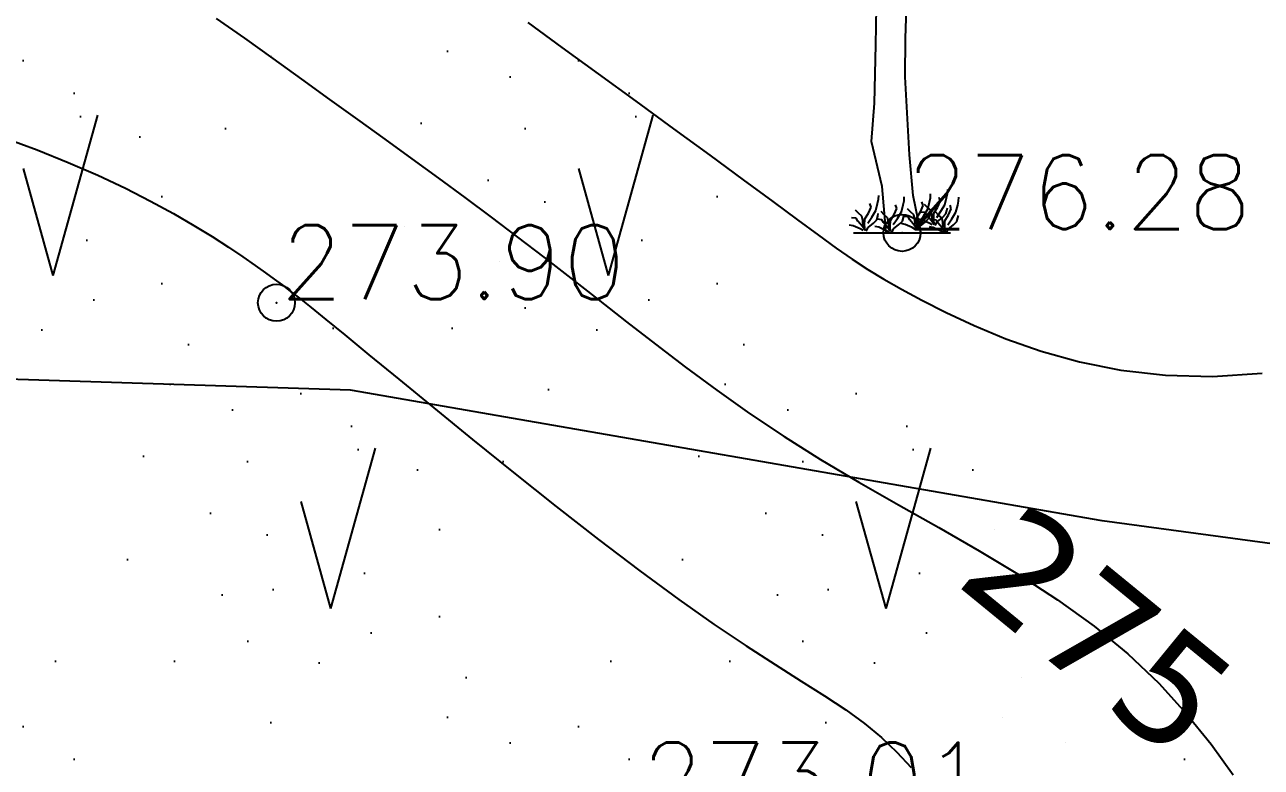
# Model space of a CAD drawing. Header units: millimetres. Extents: x 524954 to 526204, y 9523489 to 9524010.
# Drawn here: x 525614.62 to 525631.32, y 9523640.36 to 9523650.4 of the extents above; entities that cross this region are included whole.
import ezdxf
from ezdxf.enums import TextEntityAlignment as Align

# ---------------------------------------------------------------- set-up
doc = ezdxf.new("R2010")
doc.units = ezdxf.units.MM
doc.header["$PDMODE"] = 32
doc.header["$PDSIZE"] = 0.5
doc.linetypes.add('ACAD_ISO12W100', pattern=[21, 12, -3, 0, -3, 0, -3])
doc.linetypes.add('CACHE2', pattern=[4.7625, 3.175, -1.5875])
for name, color, linetype in [('Arbre', 34, 'ACAD_ISO12W100'), ('CN_02_00', 4, 'Continuous'), ('CN_05_00', 6, 'Continuous'), ('Cotation Courbes de niveau', 7, 'Continuous'), ('PLUME_4', 3, 'Continuous'), ('TopoAlt', 3, 'Continuous'), ('TOPOJIS', 7, 'Continuous'), ('Végétation_Plantation', 70, 'Continuous')]:
    doc.layers.add(name, color=color, linetype=linetype)
doc.styles.add('Simplex 1.0', font='Simplex.shx', dxfattribs={"width": 0.99, "height": 1})
doc.styles.add('Verdana 1.0', font='verdana.ttf', dxfattribs={"width": 0.99, "height": 1})
pattern_1 = [(74.475889, (0, 0), (-3.750000001, 13.500000005), [2.25, -11.761156275]), (74.475889, (3.75, 4.5), (-3.750000001, 13.500000005), [2.25, -11.761156275]), (74.475889, (7.5, 9), (-3.750000001, 13.500000005), [2.25, -11.761156275]), (105.524111, (0, 0), (-7.500000003, 4e-10), [1.5, -12.511156275]), (105.524111, (3.75, 4.5), (-7.500000003, 4e-10), [1.5, -12.511156275]), (105.524111, (7.5, 9), (-7.500000003, 4e-10), [1.5, -12.511156275]), (0, (0.453, 0.484), (3.75, 4.5), [0, -7.5]), (0, (1.468, 1.072), (3.75, 4.5), [0, -7.5]), (0, (1.1713, 1.8804), (3.75, 4.5), [0, -7.5]), (0, (2.327, 1.9907), (3.75, 4.5), [0, -7.5]), (0, (1.64, 3.7912), (3.75, 4.5), [0, -7.5]), (0, (0.3684, 2.1545), (3.75, 4.5), [0, -7.5]), (0, (0.281, 2.4684), (3.75, 4.5), [0, -7.5]), (0, (0.0314, 3.7912), (3.75, 4.5), [0, -7.5]), (0, (-0.7807, 0.2634), (3.75, 4.5), [0, -7.5]), (0, (-0.8588, 0.9984), (3.75, 4.5), [0, -7.5]), (0, (-1.468, 0.19), (3.75, 4.5), [0, -7.5]), (0, (-1.624, 1.2924), (3.75, 4.5), [0, -7.5]), (0, (-1.1242, 1.9905), (3.75, 4.5), [0, -7.5]), (0, (-1.3274, 2.6888), (3.75, 4.5), [0, -7.5]), (0, (-1.9207, 3.5707), (3.75, 4.5), [0, -7.5]), (0, (-0.406, 2.9085), (3.75, 4.5), [0, -7.5]), (0, (-2.53, 2.064), (3.75, 4.5), [0, -7.5]), (0, (-2.7485, 0.6675), (3.75, 4.5), [0, -7.5]), (0, (-1.1235, -0.4347), (3.75, 4.5), [0, -7.5]), (0, (-0.156, -0.7287), (3.75, 4.5), [0, -7.5]), (0, (-0.812, -1.537), (3.75, 4.5), [0, -7.5]), (0, (1.5774, -1.4635), (3.75, 4.5), [0, -7.5]), (0, (0.5466, -0.3245), (3.75, 4.5), [0, -7.5]), (0, (1.468, -0.104), (3.75, 4.5), [0, -7.5])]

# ---------------------------------------------------------------- blocks, each defined once
blk = doc.blocks.new('TCPOINT M')
at = {"color": 0}
blk.add_point((0, 0), dxfattribs=at)
at = {"layer": 'TopoAlt', "style": 'Simplex 1.0', "width": 0.99}
blk.add_attdef('ALT', (0.15, 0.15), '', height=1, dxfattribs=at)
blk = doc.blocks.new('v088')
at = {"linetype": 'Continuous'}
for p, q in [((0.045, 2.625), (0.064, 3.179)), ((-0.352, 2.542), (-0.344, 3.046)), ((-0.373, 1.752), (-0.352, 2.542)), ((0.043, 2.109), (0.045, 2.625)), ((0.102, 1.053), (0.043, 2.109)), ((-0.412, 1.235), (-0.373, 1.752)), ((-0.268, 0.628), (-0.412, 1.235)), ((0.151, 0.506), (0.102, 1.053)), ((-0.213, 0), (-0.268, 0.628)), ((0.256, 0), (0.151, 0.506)), ((-0.654, 0), (0.654, 0))]:
    blk.add_line(p, q, dxfattribs=at)
at = {"color": 3, "linetype": 'Continuous'}
for p, q in [((-0.317, 0.454), (-0.315, 0.507)), ((0.385, 0.474), (0.387, 0.526)), ((0.603, 0.474), (0.615, 0.531)), ((0.615, 0.531), (0.618, 0.584)), ((-0.452, 0.267), (-0.416, 0.349)), ((-0.416, 0.349), (-0.433, 0.399)), ((-0.353, 0.303), (-0.329, 0.397)), ((-0.329, 0.397), (-0.317, 0.454)), ((-0.07, 0.329), (-0.087, 0.38)), ((-0.007, 0.284), (0.017, 0.377)), ((0.017, 0.377), (0.029, 0.435)), ((0.029, 0.435), (0.031, 0.488)), ((0.25, 0.286), (0.286, 0.368)), ((0.286, 0.368), (0.269, 0.418)), ((0.346, 0.341), (0.305, 0.385)), ((0.392, 0.301), (0.346, 0.341)), ((0.349, 0.322), (0.373, 0.416)), ((0.373, 0.416), (0.385, 0.474)), ((0.43, 0.264), (0.481, 0.344)), ((0.481, 0.344), (0.517, 0.426)), ((0.517, 0.426), (0.5, 0.476)), ((0.524, 0.291), (0.579, 0.38)), ((0.579, 0.38), (0.603, 0.474)), ((0.606, 0.303), (0.613, 0.337)), ((0.666, 0.325), (0.649, 0.375)), ((0.728, 0.279), (0.752, 0.373)), ((0.752, 0.373), (0.765, 0.43)), ((0.765, 0.43), (0.767, 0.483)), ((-0.618, 0.197), (-0.683, 0.202)), ((-0.587, 0.264), (-0.627, 0.308)), ((-0.596, 0.159), (-0.618, 0.197)), ((-0.541, 0.224), (-0.587, 0.264)), ((-0.529, 0.166), (-0.541, 0.224)), ((-0.505, 0.106), (-0.502, 0.188)), ((-0.502, 0.188), (-0.452, 0.267)), ((-0.464, 0.132), (-0.409, 0.214)), ((-0.409, 0.214), (-0.353, 0.303)), ((-0.387, 0.132), (-0.341, 0.178)), ((-0.341, 0.178), (-0.327, 0.226)), ((-0.272, 0.178), (-0.337, 0.183)), ((-0.327, 0.226), (-0.32, 0.26)), ((-0.24, 0.245), (-0.281, 0.288)), ((-0.25, 0.139), (-0.272, 0.178)), ((-0.195, 0.204), (-0.24, 0.245)), ((-0.183, 0.147), (-0.195, 0.204)), ((-0.159, 0.087), (-0.156, 0.168)), ((-0.156, 0.168), (-0.106, 0.248)), ((-0.118, 0.113), (-0.063, 0.195)), ((-0.106, 0.248), (-0.07, 0.329)), ((-0.063, 0.195), (-0.007, 0.284)), ((0.005, 0.159), (0.019, 0.207)), ((0.019, 0.207), (0.026, 0.24)), ((0.084, 0.216), (0.019, 0.221)), ((0.115, 0.284), (0.075, 0.327)), ((0.106, 0.178), (0.084, 0.216)), ((0.166, 0.106), (0.106, 0.178)), ((0.161, 0.243), (0.115, 0.284)), ((0.173, 0.185), (0.161, 0.243)), ((0.178, 0.118), (0.173, 0.185)), ((0.197, 0.125), (0.2, 0.207)), ((0.2, 0.207), (0.25, 0.286)), ((0.272, 0.173), (0.221, 0.183)), ((0.238, 0.151), (0.293, 0.233)), ((0.315, 0.274), (0.25, 0.279)), ((0.365, 0.13), (0.272, 0.173)), ((0.293, 0.233), (0.349, 0.322)), ((0.337, 0.236), (0.315, 0.274)), ((0.315, 0.151), (0.361, 0.197)), ((0.397, 0.163), (0.337, 0.236)), ((0.361, 0.197), (0.375, 0.245)), ((0.375, 0.245), (0.382, 0.279)), ((0.404, 0.243), (0.392, 0.301)), ((0.464, 0.173), (0.399, 0.178)), ((0.409, 0.175), (0.404, 0.243)), ((0.428, 0.183), (0.43, 0.264)), ((0.433, 0.113), (0.428, 0.183)), ((0.495, 0.24), (0.454, 0.284)), ((0.486, 0.135), (0.464, 0.173)), ((0.469, 0.209), (0.524, 0.291)), ((0.474, 0.149), (0.546, 0.209)), ((0.541, 0.2), (0.495, 0.24)), ((0.553, 0.142), (0.541, 0.2)), ((0.546, 0.209), (0.591, 0.255)), ((0.579, 0.163), (0.63, 0.243)), ((0.591, 0.255), (0.606, 0.303)), ((0.618, 0.108), (0.673, 0.19)), ((0.63, 0.243), (0.666, 0.325)), ((0.673, 0.19), (0.728, 0.279)), ((0.74, 0.154), (0.755, 0.202)), ((0.755, 0.202), (0.762, 0.236)), ((-0.661, 0.096), (-0.712, 0.106)), ((-0.567, 0.053), (-0.661, 0.096)), ((-0.536, 0.087), (-0.596, 0.159)), ((-0.527, 0.031), (-0.567, 0.053)), ((-0.5, 0.031), (-0.536, 0.087)), ((-0.524, 0.099), (-0.529, 0.166)), ((-0.5, 0.036), (-0.505, 0.106)), ((-0.483, 0.022), (-0.459, 0.072)), ((-0.459, 0.072), (-0.387, 0.132)), ((-0.315, 0.077), (-0.365, 0.087)), ((-0.221, 0.034), (-0.315, 0.077)), ((-0.19, 0.067), (-0.25, 0.139)), ((-0.18, 0.012), (-0.221, 0.034)), ((-0.154, 0.012), (-0.19, 0.067)), ((-0.178, 0.079), (-0.183, 0.147)), ((-0.154, 0.017), (-0.159, 0.087)), ((-0.137, 0.002), (-0.113, 0.053)), ((-0.113, 0.053), (-0.041, 0.113)), ((-0.041, 0.113), (0.005, 0.159)), ((0.041, 0.115), (-0.01, 0.125)), ((0.135, 0.072), (0.041, 0.115)), ((0.175, 0.05), (0.135, 0.072)), ((0.202, 0.05), (0.166, 0.106)), ((0.202, 0.055), (0.197, 0.125)), ((0.219, 0.041), (0.243, 0.091)), ((0.243, 0.091), (0.315, 0.151)), ((0.406, 0.108), (0.365, 0.13)), ((0.421, 0.072), (0.37, 0.082)), ((0.433, 0.108), (0.397, 0.163)), ((0.514, 0.029), (0.421, 0.072)), ((0.45, 0.099), (0.474, 0.149)), ((0.546, 0.063), (0.486, 0.135)), ((0.555, 0.007), (0.514, 0.029)), ((0.582, 0.007), (0.546, 0.063)), ((0.558, 0.075), (0.553, 0.142)), ((0.577, 0.082), (0.579, 0.163)), ((0.582, 0.012), (0.577, 0.082)), ((0.599, -0.002), (0.623, 0.048)), ((0.623, 0.048), (0.695, 0.108)), ((0.695, 0.108), (0.74, 0.154))]:
    blk.add_line(p, q, dxfattribs=at)

msp = doc.modelspace()

# ---------------------------------------------------------------- hatches: boundary and pattern name
at = {"layer": 'Végétation_Plantation', "linetype": 'CACHE2', "ltscale": 0.5}
h = msp.add_hatch(dxfattribs=at)
h.set_pattern_fill('BROUSS', color=256, scale=1.5, style=0)
h.set_pattern_definition(pattern_1)
h.paths.add_polyline_path([(525636.508, 9523601.78), (525621.22, 9523601.247), (525618.109, 9523604.442), (525615.887, 9523615.536), (525615.626, 9523622.251), (525613.687, 9523626.185), (525611.435, 9523631.764), (525611.435, 9523637.385), (525611.122, 9523643.467), (525610.49, 9523652.093), (525620.789, 9523652.593), (525624.689, 9523647.401), (525628.189, 9523644.006), (525633.391, 9523640.304), (525636.388, 9523634.459), (525641.002, 9523626.13), (525644.153, 9523616.455), (525639.235, 9523614.496), (525637.62, 9523612.383), (525636.728, 9523605.652)])
h = msp.add_hatch(dxfattribs=at)
h.set_pattern_fill('BROUSS', color=256, scale=1.5, style=0)
h.set_pattern_definition(pattern_1)
edge = h.paths.add_edge_path()
edge.add_line((525603.708, 9523651.917), (525604.316, 9523643.682))
edge.add_line((525604.316, 9523643.682), (525604.258, 9523638.43))
edge.add_line((525604.258, 9523638.43), (525602.189, 9523630.893))
edge.add_line((525602.189, 9523630.893), (525600.46, 9523615.84))
edge.add_line((525600.46, 9523615.84), (525600.246, 9523608.403))
edge.add_line((525600.246, 9523608.403), (525608.91, 9523600.84))
edge.add_line((525608.91, 9523600.84), (525613.364, 9523595.903))
edge.add_line((525613.364, 9523595.903), (525618.862, 9523592.168))
edge.add_line((525618.862, 9523592.168), (525621.565, 9523591.927))
edge.add_line((525621.565, 9523591.927), (525622.564, 9523594.28))
edge.add_line((525622.564, 9523594.28), (525620.711, 9523597.954))
edge.add_line((525620.711, 9523597.954), (525616.544, 9523601.433))
edge.add_line((525616.544, 9523601.433), (525615.815, 9523602.539))
edge.add_line((525615.815, 9523602.539), (525614.269, 9523607.932))
edge.add_line((525614.269, 9523607.932), (525614.127, 9523611.871))
edge.add_line((525614.127, 9523611.871), (525613.362, 9523616.707))
edge.add_line((525613.362, 9523616.707), (525613.37, 9523620.459))
edge.add_line((525613.37, 9523620.459), (525613.416, 9523620.919))
edge.add_line((525613.416, 9523620.919), (525610.77, 9523625.896))
edge.add_line((525610.77, 9523625.896), (525609.551, 9523629.318))
edge.add_line((525609.551, 9523629.318), (525608.776, 9523630.898))
edge.add_line((525608.776, 9523630.898), (525609.025, 9523636.424))
edge.add_line((525609.025, 9523636.424), (525608.54, 9523644.276))
edge.add_line((525608.54, 9523644.276), (525607.714, 9523651.451))
edge.add_line((525607.714, 9523651.451), (525603.758, 9523651.916))

# ---------------------------------------------------------------- linework, layer by layer
at = {"layer": 'CN_02_00', "flags": 128}
for points, elevation in [([(525621.416, 9523650.426), (525621.875, 9523650.092), (525622.367, 9523649.734), (525622.876, 9523649.363), (525623.383, 9523648.993), (525623.872, 9523648.636), (525624.325, 9523648.303), (525624.725, 9523648.009), (525625.06, 9523647.761), (525625.34, 9523647.554), (525625.581, 9523647.379), (525625.798, 9523647.228), (525626.007, 9523647.091), (525626.223, 9523646.959), (525626.461, 9523646.823), (525626.738, 9523646.675), (525627.066, 9523646.509), (525627.445, 9523646.331), (525627.874, 9523646.154), (525628.349, 9523645.987), (525628.868, 9523645.842), (525629.428, 9523645.729), (525630.029, 9523645.66), (525630.666, 9523645.644), (525631.337, 9523645.689)], 276), ([(525614.348, 9523648.871), (525614.787, 9523648.709), (525615.208, 9523648.538), (525615.608, 9523648.363), (525615.98, 9523648.188), (525616.32, 9523648.015), (525616.628, 9523647.847), (525616.906, 9523647.686), (525617.153, 9523647.534), (525617.373, 9523647.392), (525617.564, 9523647.262), (525617.73, 9523647.146), (525617.87, 9523647.046), (525617.988, 9523646.961), (525618.095, 9523646.882), (525618.205, 9523646.799), (525618.331, 9523646.701), (525618.487, 9523646.577), (525618.686, 9523646.416), (525618.942, 9523646.207), (525619.268, 9523645.939), (525619.673, 9523645.606), (525620.144, 9523645.219), (525620.667, 9523644.794), (525621.223, 9523644.345), (525621.796, 9523643.889), (525622.37, 9523643.441), (525622.928, 9523643.016), (525623.453, 9523642.629), (525623.932, 9523642.293), (525624.366, 9523642.003), (525624.757, 9523641.751), (525625.109, 9523641.528), (525625.425, 9523641.327), (525625.709, 9523641.138), (525625.963, 9523640.954), (525626.192, 9523640.767), (525626.399, 9523640.569), (525626.592, 9523640.359)], 274)]:
    msp.add_lwpolyline(points, dxfattribs=dict(at, elevation=elevation))
at = {"layer": 'CN_05_00', "elevation": 275, "flags": 128}
msp.add_lwpolyline([(525617.206, 9523650.482), (525617.586, 9523650.214), (525617.971, 9523649.94), (525618.356, 9523649.664), (525618.738, 9523649.389), (525619.116, 9523649.116), (525619.485, 9523648.849), (525619.849, 9523648.585), (525620.207, 9523648.323), (525620.563, 9523648.061), (525620.918, 9523647.797), (525621.274, 9523647.529), (525621.633, 9523647.255), (525621.997, 9523646.974), (525622.367, 9523646.683), (525622.747, 9523646.385), (525623.138, 9523646.08), (525623.544, 9523645.77), (525623.968, 9523645.458), (525624.411, 9523645.145), (525624.877, 9523644.833), (525625.368, 9523644.523), (525625.886, 9523644.217), (525626.422, 9523643.911), (525626.967, 9523643.603), (525627.514, 9523643.288), (525628.051, 9523642.964), (525628.571, 9523642.626), (525629.065, 9523642.272), (525629.522, 9523641.897), (525629.937, 9523641.501), (525630.31, 9523641.09), (525630.645, 9523640.674), (525630.944, 9523640.263)], dxfattribs=at)
at = {"layer": 'PLUME_4'}
msp.add_lwpolyline([(525713.986, 9523649.383), (525705.083, 9523647.731), (525695.79, 9523644.546), (525695.79, 9523644.546), (525686.279, 9523644.353), (525676.731, 9523644.659), (525667.293, 9523643.469), (525667.293, 9523643.469), (525657.465, 9523640.746), (525647.918, 9523641.052), (525638.796, 9523642.391), (525638.796, 9523642.391), (525629.175, 9523643.694), (525629.175, 9523643.694), (525619.02, 9523645.46), (525609.472, 9523645.765), (525599.353, 9523647.032), (525589.38, 9523646.304), (525578.908, 9523645.54), (525569.324, 9523646.344)], dxfattribs=at)
msp.add_lwpolyline([(525713.986, 9523649.383), (525705.083, 9523647.731), (525695.79, 9523644.546), (525695.79, 9523644.546), (525686.279, 9523644.353), (525676.731, 9523644.659), (525667.293, 9523643.469), (525667.293, 9523643.469), (525657.465, 9523640.746), (525647.918, 9523641.052), (525638.796, 9523642.391), (525638.796, 9523642.391), (525629.175, 9523643.694), (525629.175, 9523643.694), (525619.02, 9523645.46), (525609.472, 9523645.765), (525599.353, 9523647.032), (525589.38, 9523646.304), (525578.908, 9523645.54), (525569.324, 9523646.344)], dxfattribs=at)

# ---------------------------------------------------------------- block references
at = {"layer": 'Arbre'}
msp.add_blockref('v088', (525626.47, 9523647.585), dxfattribs=at)
at = {"layer": 'TOPOJIS'}
ref = msp.add_blockref('TCPOINT M', (525626.47, 9523647.585, 276.28), dxfattribs=at)
ref.add_attrib('ALT', '276.28', (525626.52, 9523647.635, 276.28), dxfattribs={"layer": 'TopoAlt', "height": 1, "style": 'Simplex 1.0', "width": 0.99})
ref = msp.add_blockref('TCPOINT M', (525618.02, 9523646.641, 273.9), dxfattribs=at)
ref.add_attrib('ALT', '273.90', (525618.07, 9523646.691, 273.9), dxfattribs={"layer": 'TopoAlt', "height": 1, "style": 'Simplex 1.0', "width": 0.99})
ref = msp.add_blockref('TCPOINT M', (525622.895, 9523639.647, 273.01), dxfattribs=at)
ref.add_attrib('ALT', '273.01', (525622.945, 9523639.697, 273.01), dxfattribs={"layer": 'TopoAlt', "height": 1, "style": 'Simplex 1.0', "width": 0.99})

# ---------------------------------------------------------------- texts
at = {"layer": 'Cotation Courbes de niveau', "style": 'Verdana 1.0', "width": 0.99}
msp.add_text('275', height=1.5, rotation=320.6913, dxfattribs=at).set_placement((525629.135, 9523642.214, 275), align=Align.MIDDLE_CENTER)

doc.saveas('drawing.dxf')
